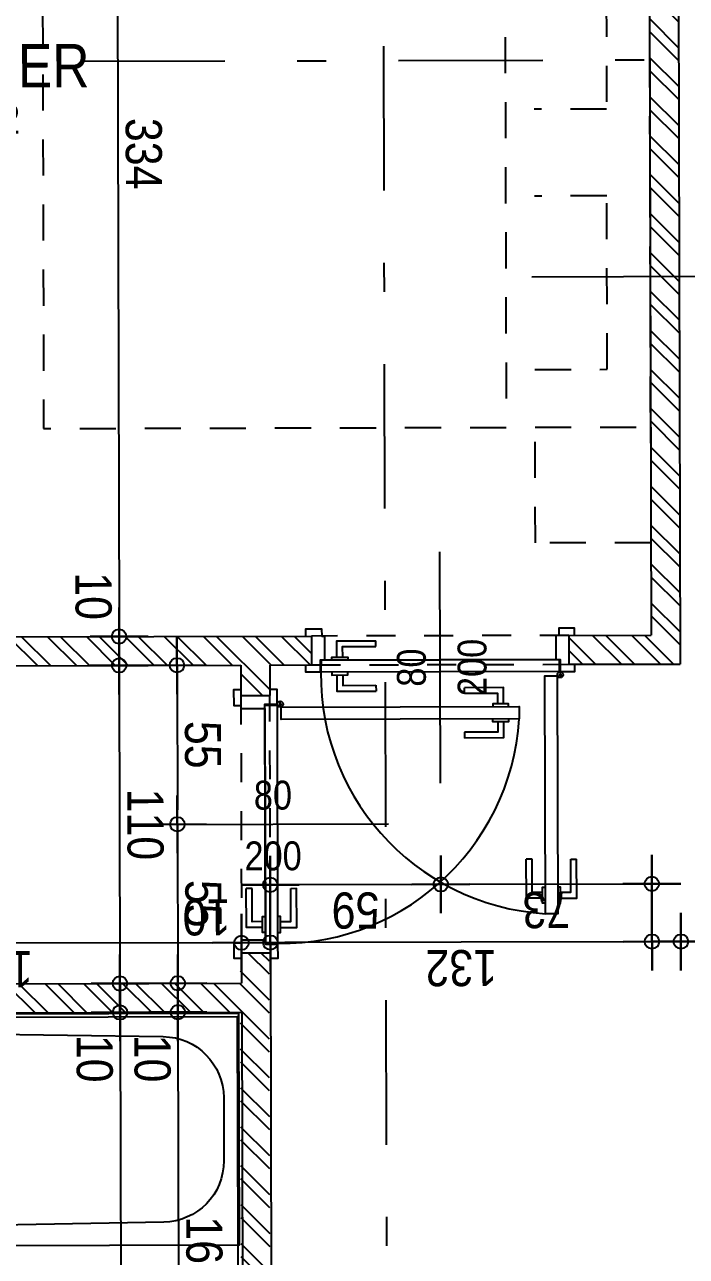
# Model space of a CAD drawing. Header units: millimetres. Extents: x 2639 to 2717, y 1476 to 1588.
# Drawn here: x 2668.047 to 2670.336, y 1542.95 to 1547.21 of the extents above; entities that cross this region are included whole.
import ezdxf
from ezdxf.enums import TextEntityAlignment as Align

# ---------------------------------------------------------------- set-up
doc = ezdxf.new("R2010")
doc.units = ezdxf.units.MM
doc.linetypes.add('HIDDEN2', pattern=[0.1875, 0.125, -0.0625])
doc.linetypes.add('STRICHPUNKT', pattern=[1, 0.5, -0.25, 0, -0.25])
doc.layers.add('00_HLP---------M0', color=6, linetype='Continuous', plot=False)
doc.layers.add('07_MOB-G00-LEG-M0', color=6, linetype='HIDDEN2', plot=False)
for name, color, linetype in [('01-SYM-G00-LEG-Aufbauten', 8, 'Continuous'), ('01-TXT---------M0', 1, 'Continuous'), ('01-TXT---------PP', 1, 'Continuous'), ('01-TXT-G00-LEG-M0', 1, 'Continuous'), ('02-AXO-G00-LEG-M0', 8, 'STRICHPUNKT'), ('02-DIM-G00-LEG-ACHSEN', 8, 'Continuous'), ('02-DIM-G00-LEG-M0', 8, 'Continuous'), ('02-FIL-G00-LEG-ORANGE', 40, 'Continuous'), ('02-FLI-G00-LEG-M0', 141, 'Continuous'), ('02-HID---------M0', 8, 'HIDDEN2'), ('02-ZWA---------M0', 2, 'Continuous'), ('02-ZWA-G00-LEG-M0', 2, 'Continuous'), ('05-STO--------M0', 1, 'Continuous'), ('05-SYM---------M0', 8, 'Continuous'), ('05-SYM--------M0', 8, 'Continuous'), ('05-SYM-G00-LEG-M0', 8, 'Continuous'), ('05-TXT--------M0', 8, 'Continuous'), ('05-TXT-G00-LEG-M0', 8, 'Continuous'), ('07-SAN-G00-LEG-M0', 8, 'Continuous')]:
    doc.layers.add(name, color=color, linetype=linetype)
doc.styles.add('ARIAL', font='arial.ttf', dxfattribs={"width": 0.85})
doc.dimstyles.new('pp chromy&schneider', dxfattribs={"dimscale": 0.005, "dimtxt": 25, "dimasz": 10, "dimexe": 0, "dimexo": 0, "dimgap": 5, "dimtad": 1, "dimdec": 1, "dimlfac": 100, "dimrnd": 0.1, "dimzin": 9, "dimdsep": 46, "dimtxsty": 'ARIAL', "dimblk": 'c&s kote', "dimcen": 0, "dimse1": 1, "dimse2": 1, "dimclrd": 8, "dimclrt": 8, "dimadec": 0, "dimazin": 0, "dimtfac": 0.75, "dimtdec": 1, "dimtix": 1, "dimtmove": 2, "dimatfit": 0, "dimldrblk": 'NONE', "dimfxl": 1, "dimtolj": 1, "dimlwd": -1, "dimarcsym": 0})
pattern_1 = [(135.1423, (2675.278225, 1543.35074), (-0.0671844, -0.067519), []), (135.1423, (2675.27811, 1543.39564), (-0.0671844, -0.067519), [])]

# ---------------------------------------------------------------- blocks, each defined once
blk = doc.blocks.new('05-TXT')
at = {"layer": '05-TXT--------M0'}
blk.add_line((-0.4, 0), (0.4, 0), dxfattribs=at)
at = {"layer": '05-TXT--------M0', "color": 8, "style": 'ARIAL', "width": 0.85}
blk.add_attdef('BREITE', text='', height=0.1, dxfattribs=at).set_placement((0, 0.05), align=Align.CENTER)
blk.add_attdef('HÖHE', text='', height=0.1, rotation=360, dxfattribs=at).set_placement((0, -0.06), align=Align.TOP_CENTER)
blk = doc.blocks.new('01-SQM')
at = {"layer": '01-TXT---------M0', "color": 1, "style": 'ARIAL', "width": 0.85}
blk.add_attdef('ROOM', (0, 0), '', height=0.15, dxfattribs=at)
blk.add_attdef('AREA', text='', height=0.1, dxfattribs=at).set_placement((0, -0.06), align=Align.TOP_LEFT)
at = {"layer": '01-TXT---------PP', "color": 1, "style": 'ARIAL', "width": 0.85}
blk.add_attdef('NR', text='', height=0.15, dxfattribs=at).set_placement((-0.1173, 0), align=Align.RIGHT)
blk.add_attdef('FLOOR', text='', height=0.1, dxfattribs=at).set_placement((0, -0.26), align=Align.TOP_LEFT)
blk = doc.blocks.new('TÜR-80_10er-WAND')
at = {"layer": '00_HLP---------M0'}
for points in [[(-0.3575, 0.027), (-0.3575, 0.083), (-0.2225, 0.083)], [(-0.3375, 0.027), (-0.3375, 0.063), (-0.2225, 0.063)], [(-0.2225, 0.063), (-0.2225, 0.083)], [(0.4, 0.017), (-0.4, 0.017)], [(-0.375, 0.017), (-0.375, 0.027), (-0.32, 0.027), (-0.32, 0.017)], [(-0.375, -0.025), (-0.375, -0.035), (-0.32, -0.035), (-0.32, -0.025)], [(-0.3575, -0.035), (-0.3575, -0.091), (-0.2225, -0.091)], [(-0.3375, -0.035), (-0.3375, -0.071), (-0.2225, -0.071)], [(-0.2225, -0.071), (-0.2225, -0.091)]]:
    blk.add_lwpolyline(points, dxfattribs=at)
blk.add_lwpolyline([(0.4115, -0.025), (-0.4115, -0.025), (-0.4115, -0.025), (-0.4115, 0.017), (0.4115, 0.017)], close=True, dxfattribs=at)
at = {"layer": '02-HID---------M0', "ltscale": 0.5}
for points in [[(0.445, 0.1), (-0.445, 0.1)], [(-0.445, 0), (0.445, 0)]]:
    blk.add_lwpolyline(points, dxfattribs=at)
at = {"layer": '02-ZWA---------M0'}
for points in [[(-0.445, 0.1), (-0.445, 0)], [(0.445, 0.1), (0.445, 0)]]:
    blk.add_lwpolyline(points, dxfattribs=at)
at = {"layer": '05-STO--------M0'}
for points in [[(-0.465, 0.1), (-0.465, 0.125), (-0.41, 0.125), (-0.41, 0.1), (-0.4, 0.1), (-0.4, 0.017), (-0.415, 0.017), (-0.415, -0.025), (-0.465, -0.025), (-0.465, 0)], [(0.465, 0.1), (0.465, 0.125), (0.41, 0.125), (0.41, 0.1), (0.4, 0.1), (0.4, 0.017), (0.415, 0.017), (0.415, -0.025), (0.465, -0.025), (0.465, 0)]]:
    blk.add_lwpolyline(points, dxfattribs=at)
at = {"layer": '05-SYM---------M0'}
for points in [[(0.352, -0.8085), (0.296, -0.8085), (0.296, -0.6735)], [(0.316, -0.6735), (0.296, -0.6735)], [(0.352, -0.7885), (0.316, -0.7885), (0.316, -0.6735)], [(0.414, -0.8085), (0.47, -0.8085), (0.47, -0.6735)], [(0.414, -0.7885), (0.45, -0.7885), (0.45, -0.6735)], [(0.45, -0.6735), (0.47, -0.6735)], [(0.362, -0.826), (0.352, -0.826), (0.352, -0.771), (0.362, -0.771)], [(0.404, -0.826), (0.414, -0.826), (0.414, -0.771), (0.404, -0.771)]]:
    blk.add_lwpolyline(points, dxfattribs=at)
at = {"layer": '05-SYM--------M0'}
blk.add_lwpolyline([(0.404, -0.0395), (0.404, -0.8625), (0.404, -0.8625), (0.362, -0.8625), (0.362, -0.0395)], close=True, dxfattribs=at)
for points in [[(0.41, -0.036), (0.42, -0.036)], [(0.415, -0.031), (0.415, -0.041)]]:
    blk.add_lwpolyline(points, dxfattribs=at)
blk.add_circle((0.415, -0.036), 0.01, dxfattribs=at)
blk.add_arc((0.415, -0.036), 0.8282, 176.3309, 266.3309, dxfattribs=at)
blk = doc.blocks.new('BodenWandaufbau')
blk.add_line((0.5972, -0.3907), (0.5972, -1.8107))
blk.add_lwpolyline([(0.5972, -0.3907), (0.8472, -0.3907), (0.8472, -0.1907), (0.3472, -0.1907), (0.3472, -0.3907)], close=True)
at = {"layer": '01-TXT---------M0', "color": 0, "style": 'ARIAL', "width": 0.85}
blk.add_attdef('NR', text='', height=0.1, rotation=0, dxfattribs=at).set_placement((0.5972, -0.2907), align=Align.MIDDLE)
blk = doc.blocks.new('07-Badewanne')
blk.add_lwpolyline([(0, -0.8), (-1.8, -0.8), (-1.8, 0), (0, 0)], close=True)
at = {"linetype": 'HIDDEN2', "ltscale": 0.5}
for points in [[(-0.89, 0), (-0.89, -0.1), (-0.91, -0.1), (-0.91, 0)], [(-0.8, -0.1), (-0.8, -0.1), (-0.8, -0.3), (-1, -0.3), (-1, -0.1)]]:
    blk.add_lwpolyline(points, close=True, dxfattribs=at)
blk.add_lwpolyline([(-0.1059, -0.6366), (-0.1059, -0.1634, 0.418658), (-0.2134, -0.0575), (-1.5385, -0.0792, 0.409076), (-1.7471, -0.2909), (-1.7471, -0.5091, 0.409783), (-1.5385, -0.7208), (-0.2134, -0.7425, 0.419369), (-0.1059, -0.6366)], format="xyb", close=True)
blk.add_circle((-0.903, -0.4045), 0.025)
blk = doc.blocks.new('BETT')
for points in [[(0, 0.95), (-0.4, 0.95), (-0.4, 1.35), (0, 1.35)], [(0, -1.35), (-0.4, -1.35), (-0.4, -0.95), (0, -0.95)]]:
    blk.add_lwpolyline(points, close=True)
at = {"flags": 128}
blk.add_lwpolyline([(-2.1, 0.95), (-2.1, -0.95), (0, -0.95), (0, 0.95)], close=True, dxfattribs=at)
for points in [[(-0.5, 0.85), (-0.5, -0.85)], [(-0.4, 0.75), (-0.15, 0.75), (-0.15, 0.15), (-0.4, 0.15)], [(-0.4, -0.75), (-0.15, -0.75), (-0.15, -0.15), (-0.4, -0.15)]]:
    blk.add_lwpolyline(points)
blk = doc.blocks.new('c&s kote')
at = {"color": 8}
for p, q in [((0, -2), (0, 2)), ((0, 2), (0, -2)), ((-2, 0), (2, 0)), ((2, 0), (-2, 0))]:
    blk.add_line(p, q, dxfattribs=at)
blk.add_circle((0, 0), 0.5, dxfattribs=at)
blk = doc.blocks.new('*D2798')
at = {"layer": '02-DIM-G00-LEG-ACHSEN', "color": 8, "transparency": 16777216}
blk.add_arc((2687.6969, 1548.5816), 0.8424, 3.5436, 86.2542, dxfattribs=at)
at = {"layer": 'Defpoints', "color": 0, "transparency": 16777216}
for p in [(2687.7228, 1552.8817), (2688.4266, 1549.0025), (2690.2653, 1548.588), (2664.9474, 1548.5251), (2687.6194, 1535.6814)]:
    blk.add_point(p, dxfattribs=at)
at = {"layer": '02-DIM-G00-LEG-ACHSEN', "color": 8, "transparency": 16777216, "xscale": 0.05, "yscale": 0.05, "zscale": 0.05}
for p, rotation in [((2687.702, 1549.424), 177.9548334427098), ((2688.5393, 1548.5837), 271.8429358785403)]:
    blk.add_blockref('c&s kote', p, dxfattribs=dict(at, rotation=rotation))
at = {"layer": '02-DIM-G00-LEG-ACHSEN', "color": 8, "transparency": 16777216, "insert": (2688.3566, 1549.2389), "char_height": 0.125, "attachment_point": 5, "rotation": 314.8989, "style": 'ARIAL'}
blk.add_mtext('\\A1;89.51°', dxfattribs=at)
blk = doc.blocks.new('_None')
blk = doc.blocks.new('*D2799')
at = {"layer": '02-DIM-G00-LEG-ACHSEN', "color": 8, "transparency": 16777216}
blk.add_arc((2683.8097, 1547.1219), 0.501, 5.8632, 84.4214, dxfattribs=at)
at = {"layer": 'Defpoints', "color": 0, "transparency": 16777216}
for p in [(2683.7954, 1552.8719), (2684.2429, 1547.3735), (2690.2689, 1547.138), (2664.94, 1547.0751), (2683.8381, 1535.672)]:
    blk.add_point(p, dxfattribs=at)
at = {"layer": '02-DIM-G00-LEG-ACHSEN', "color": 8, "transparency": 16777216, "xscale": 0.05, "yscale": 0.05, "zscale": 0.05}
for p, rotation in [((2683.8084, 1547.6229), 177.2818413731845), ((2684.3106, 1547.1232), 273.0027660316479)]:
    blk.add_blockref('c&s kote', p, dxfattribs=dict(at, rotation=rotation))
at = {"layer": '02-DIM-G00-LEG-ACHSEN', "color": 8, "transparency": 16777216, "insert": (2684.2257, 1547.54), "char_height": 0.125, "attachment_point": 5, "rotation": 315.1423, "style": 'ARIAL'}
blk.add_mtext('\\A1;90.00°', dxfattribs=at)
blk = doc.blocks.new('*D1642')
at = {"layer": '02-DIM-G00-LEG-M0', "color": 8, "transparency": 16777216}
blk.add_line((2673.0973, 1544.0453), (2670.3673, 1544.0385), dxfattribs=at)
at = {"layer": 'Defpoints', "color": 0, "transparency": 16777216}
for p in [(2670.3063, 1548.4384), (2673.1463, 1544.4386), (2670.3173, 1544.0384)]:
    blk.add_point(p, dxfattribs=at)
at = {"layer": '02-DIM-G00-LEG-M0', "color": 8, "transparency": 16777216, "xscale": 0.05, "yscale": 0.05, "zscale": 0.05}
for p, rotation in [((2673.1473, 1544.0454), 0.1423037025548619), ((2670.3173, 1544.0384), 180.1423037025548)]:
    blk.add_blockref('c&s kote', p, dxfattribs=dict(at, rotation=rotation))
at = {"layer": '02-DIM-G00-LEG-M0', "color": 8, "transparency": 16777216, "insert": (2671.7325, 1543.9531), "char_height": 0.125, "attachment_point": 5, "rotation": 180.1423, "style": 'ARIAL'}
blk.add_mtext('\\A1;283', dxfattribs=at)
blk = doc.blocks.new('*D1643')
at = {"layer": '02-DIM-G00-LEG-M0', "color": 8, "transparency": 16777216}
for p, q in [((2670.1673, 1544.038), (2670.1173, 1544.0379)), ((2670.3173, 1544.0384), (2670.2173, 1544.0382)), ((2670.3673, 1544.0385), (2670.4173, 1544.0387))]:
    blk.add_line(p, q, dxfattribs=at)
at = {"layer": 'Defpoints', "color": 0, "transparency": 16777216}
for p in [(2670.2063, 1548.4382), (2670.3063, 1548.4384), (2670.2173, 1544.0382)]:
    blk.add_point(p, dxfattribs=at)
at = {"layer": '02-DIM-G00-LEG-M0', "color": 8, "transparency": 16777216, "xscale": 0.05, "yscale": 0.05, "zscale": 0.05}
for p, rotation in [((2670.2173, 1544.0382), 0.1423037025548619), ((2670.3173, 1544.0384), 180.1423037025548)]:
    blk.add_blockref('c&s kote', p, dxfattribs=dict(at, rotation=rotation))
at = {"layer": '02-DIM-G00-LEG-M0', "color": 8, "transparency": 16777216, "insert": (2670.4763, 1544.1276), "char_height": 0.125, "attachment_point": 5, "rotation": 180.1423, "style": 'ARIAL'}
blk.add_mtext('\\A1;10', dxfattribs=at)
blk = doc.blocks.new('*D1644')
at = {"layer": '02-DIM-G00-LEG-M0', "color": 8, "transparency": 16777216}
blk.add_line((2670.1673, 1544.038), (2668.9473, 1544.035), dxfattribs=at)
at = {"layer": 'Defpoints', "color": 0, "transparency": 16777216}
for p in [(2670.2063, 1548.4382), (2668.8949, 1544.9949), (2668.8973, 1544.0349)]:
    blk.add_point(p, dxfattribs=at)
at = {"layer": '02-DIM-G00-LEG-M0', "color": 8, "transparency": 16777216, "xscale": 0.05, "yscale": 0.05, "zscale": 0.05}
for p, rotation in [((2668.8973, 1544.0349), 180.1423037025548), ((2670.2173, 1544.0382), 0.1423037025548619)]:
    blk.add_blockref('c&s kote', p, dxfattribs=dict(at, rotation=rotation))
at = {"layer": '02-DIM-G00-LEG-M0', "color": 8, "transparency": 16777216, "insert": (2669.5575, 1543.9477), "char_height": 0.125, "attachment_point": 5, "rotation": 180.1423, "style": 'ARIAL'}
blk.add_mtext('\\A1;132', dxfattribs=at)
blk = doc.blocks.new('*D1645')
at = {"layer": '02-DIM-G00-LEG-M0', "color": 8, "transparency": 16777216}
for p, q in [((2668.7473, 1544.0345), (2668.6973, 1544.0344)), ((2668.8973, 1544.0349), (2668.7973, 1544.0346)), ((2668.9473, 1544.035), (2668.9973, 1544.0351))]:
    blk.add_line(p, q, dxfattribs=at)
at = {"layer": 'Defpoints', "color": 0, "transparency": 16777216}
for p in [(2668.7949, 1544.9946), (2668.8949, 1544.9949), (2668.7973, 1544.0346)]:
    blk.add_point(p, dxfattribs=at)
at = {"layer": '02-DIM-G00-LEG-M0', "color": 8, "transparency": 16777216, "xscale": 0.05, "yscale": 0.05, "zscale": 0.05}
for p, rotation in [((2668.7973, 1544.0346), 0.1423037025548619), ((2668.8973, 1544.0349), 180.1423037025548)]:
    blk.add_blockref('c&s kote', p, dxfattribs=dict(at, rotation=rotation))
at = {"layer": '02-DIM-G00-LEG-M0', "color": 8, "transparency": 16777216, "insert": (2668.6763, 1544.1232), "char_height": 0.125, "attachment_point": 5, "rotation": 180.1423, "style": 'ARIAL'}
blk.add_mtext('\\A1;10', dxfattribs=at)
blk = doc.blocks.new('*D1646')
at = {"layer": '02-DIM-G00-LEG-M0', "color": 8, "transparency": 16777216}
blk.add_line((2668.7473, 1544.0345), (2667.0323, 1544.0303), dxfattribs=at)
at = {"layer": 'Defpoints', "color": 0, "transparency": 16777216}
for p in [(2668.7949, 1544.9946), (2666.9817, 1544.2601), (2666.9823, 1544.0301)]:
    blk.add_point(p, dxfattribs=at)
at = {"layer": '02-DIM-G00-LEG-M0', "color": 8, "transparency": 16777216, "xscale": 0.05, "yscale": 0.05, "zscale": 0.05}
for p, rotation in [((2666.9823, 1544.0301), 180.1423037025548), ((2668.7973, 1544.0346), 0.1423037025548619)]:
    blk.add_blockref('c&s kote', p, dxfattribs=dict(at, rotation=rotation))
at = {"layer": '02-DIM-G00-LEG-M0', "color": 8, "transparency": 16777216, "insert": (2667.89, 1543.9436), "char_height": 0.125, "attachment_point": 5, "rotation": 180.1423, "style": 'ARIAL'}
blk.add_mtext('\\A1;181.5', dxfattribs=at)
blk = doc.blocks.new('*D1649')
at = {"layer": '02-DIM-G00-LEG-M0', "color": 8, "transparency": 16777216}
blk.add_line((2669.5368, 1544.2365), (2670.1668, 1544.238), dxfattribs=at)
at = {"layer": 'Defpoints', "color": 0, "transparency": 16777216}
for p in [(2669.4839, 1545.3864), (2670.2146, 1545.0982), (2670.2168, 1544.2382)]:
    blk.add_point(p, dxfattribs=at)
at = {"layer": '02-DIM-G00-LEG-M0', "color": 8, "transparency": 16777216, "xscale": 0.05, "yscale": 0.05, "zscale": 0.05}
for p, rotation in [((2669.4868, 1544.2364), 180.1423037025548), ((2670.2168, 1544.2382), 0.1423037025548746)]:
    blk.add_blockref('c&s kote', p, dxfattribs=dict(at, rotation=rotation))
at = {"layer": '02-DIM-G00-LEG-M0', "color": 8, "transparency": 16777216, "insert": (2669.852, 1544.1484), "char_height": 0.125, "attachment_point": 5, "rotation": 180.1423, "style": 'ARIAL'}
blk.add_mtext('\\A1;73', dxfattribs=at)
blk = doc.blocks.new('*D1650')
at = {"layer": '02-DIM-G00-LEG-M0', "color": 8, "transparency": 16777216}
blk.add_line((2668.5742, 1544.9441), (2668.5754, 1544.4941), dxfattribs=at)
at = {"layer": 'Defpoints', "color": 0, "transparency": 16777216}
for p in [(2668.7949, 1544.9946), (2668.5755, 1544.4441), (2668.7963, 1544.4446)]:
    blk.add_point(p, dxfattribs=at)
at = {"layer": '02-DIM-G00-LEG-M0', "color": 8, "transparency": 16777216, "xscale": 0.05, "yscale": 0.05, "zscale": 0.05}
for p, rotation in [((2668.5741, 1544.9941), 90.14230370255488), ((2668.5755, 1544.4441), 270.1423037025549)]:
    blk.add_blockref('c&s kote', p, dxfattribs=dict(at, rotation=rotation))
at = {"layer": '02-DIM-G00-LEG-M0', "color": 8, "transparency": 16777216, "insert": (2668.6634, 1544.7193), "char_height": 0.125, "attachment_point": 5, "rotation": 270.1423, "style": 'ARIAL'}
blk.add_mtext('\\A1;55', dxfattribs=at)
blk = doc.blocks.new('*D1765')
at = {"layer": '02-DIM-G00-LEG-M0', "color": 8, "transparency": 16777216}
blk.add_line((2668.5756, 1544.3941), (2668.5767, 1543.9441), dxfattribs=at)
at = {"layer": 'Defpoints', "color": 0, "transparency": 16777216}
for p in [(2668.7963, 1544.4446), (2668.5769, 1543.8941), (2668.7976, 1543.8946)]:
    blk.add_point(p, dxfattribs=at)
at = {"layer": '02-DIM-G00-LEG-M0', "color": 8, "transparency": 16777216, "xscale": 0.05, "yscale": 0.05, "zscale": 0.05}
for p, rotation in [((2668.5755, 1544.4441), 90.14230370255486), ((2668.5769, 1543.8941), 270.1423037025549)]:
    blk.add_blockref('c&s kote', p, dxfattribs=dict(at, rotation=rotation))
at = {"layer": '02-DIM-G00-LEG-M0', "color": 8, "transparency": 16777216, "insert": (2668.6647, 1544.1693), "char_height": 0.125, "attachment_point": 5, "rotation": 270.1423, "style": 'ARIAL'}
blk.add_mtext('\\A1;55', dxfattribs=at)
blk = doc.blocks.new('*D1766')
at = {"layer": '02-DIM-G00-LEG-M0', "color": 8, "transparency": 16777216}
for p, q in [((2668.5767, 1543.9441), (2668.5766, 1543.9941)), ((2668.5769, 1543.8941), (2668.5771, 1543.7941)), ((2668.5772, 1543.7441), (2668.5774, 1543.6941))]:
    blk.add_line(p, q, dxfattribs=at)
at = {"layer": 'Defpoints', "color": 0, "transparency": 16777216}
for p in [(2668.7976, 1543.8946), (2668.5771, 1543.7941), (2668.7979, 1543.7946)]:
    blk.add_point(p, dxfattribs=at)
at = {"layer": '02-DIM-G00-LEG-M0', "color": 8, "transparency": 16777216, "xscale": 0.05, "yscale": 0.05, "zscale": 0.05}
for p, rotation in [((2668.5769, 1543.8941), 270.1423037025549), ((2668.5771, 1543.7941), 90.14230370255486)]:
    blk.add_blockref('c&s kote', p, dxfattribs=dict(at, rotation=rotation))
at = {"layer": '02-DIM-G00-LEG-M0', "color": 8, "transparency": 16777216, "insert": (2668.4887, 1543.6339), "char_height": 0.125, "attachment_point": 5, "rotation": 270.1423, "style": 'ARIAL'}
blk.add_mtext('\\A1;10', dxfattribs=at)
blk = doc.blocks.new('*D1767')
at = {"layer": '02-DIM-G00-LEG-M0', "color": 8, "transparency": 16777216}
blk.add_line((2668.5772, 1543.7441), (2668.5811, 1542.1841), dxfattribs=at)
at = {"layer": 'Defpoints', "color": 0, "transparency": 16777216}
for p in [(2668.7979, 1543.7946), (2668.512, 1542.1339), (2668.5812, 1542.1341)]:
    blk.add_point(p, dxfattribs=at)
at = {"layer": '02-DIM-G00-LEG-M0', "color": 8, "transparency": 16777216, "xscale": 0.05, "yscale": 0.05, "zscale": 0.05}
for p, rotation in [((2668.5771, 1543.7941), 90.14230370255486), ((2668.5812, 1542.1341), 270.1423037025549)]:
    blk.add_blockref('c&s kote', p, dxfattribs=dict(at, rotation=rotation))
at = {"layer": '02-DIM-G00-LEG-M0', "color": 8, "transparency": 16777216, "insert": (2668.668, 1542.9643), "char_height": 0.125, "attachment_point": 5, "rotation": 270.1423, "style": 'ARIAL'}
blk.add_mtext('\\A1;166', dxfattribs=at)
blk = doc.blocks.new('*D1769')
at = {"layer": '02-DIM-G00-LEG-M0', "color": 8, "transparency": 16777216}
blk.add_line((2668.3657, 1548.3836), (2668.3738, 1545.1436), dxfattribs=at)
at = {"layer": 'Defpoints', "color": 0, "transparency": 16777216}
for p in [(2670.2063, 1548.4382), (2668.3739, 1545.0936), (2670.2146, 1545.0982)]:
    blk.add_point(p, dxfattribs=at)
at = {"layer": '02-DIM-G00-LEG-M0', "color": 8, "transparency": 16777216, "xscale": 0.05, "yscale": 0.05, "zscale": 0.05}
for p, rotation in [((2668.3656, 1548.4336), 90.14230370255488), ((2668.3739, 1545.0936), 270.1423037025549)]:
    blk.add_blockref('c&s kote', p, dxfattribs=dict(at, rotation=rotation))
at = {"layer": '02-DIM-G00-LEG-M0', "color": 8, "transparency": 16777216, "insert": (2668.4586, 1546.7638), "char_height": 0.125, "attachment_point": 5, "rotation": 270.1423, "style": 'ARIAL'}
blk.add_mtext('\\A1;334', dxfattribs=at)
blk = doc.blocks.new('*D1770')
at = {"layer": '02-DIM-G00-LEG-M0', "color": 8, "transparency": 16777216}
for p, q in [((2668.3738, 1545.1436), (2668.3736, 1545.1936)), ((2668.3739, 1545.0936), (2668.3741, 1544.9936)), ((2668.3742, 1544.9436), (2668.3744, 1544.8936))]:
    blk.add_line(p, q, dxfattribs=at)
at = {"layer": 'Defpoints', "color": 0, "transparency": 16777216}
for p in [(2670.2146, 1545.0982), (2668.3741, 1544.9936), (2668.7949, 1544.9946)]:
    blk.add_point(p, dxfattribs=at)
at = {"layer": '02-DIM-G00-LEG-M0', "color": 8, "transparency": 16777216, "xscale": 0.05, "yscale": 0.05, "zscale": 0.05}
for p, rotation in [((2668.3739, 1545.0936), 270.1423037025549), ((2668.3741, 1544.9936), 90.14230370255486)]:
    blk.add_blockref('c&s kote', p, dxfattribs=dict(at, rotation=rotation))
at = {"layer": '02-DIM-G00-LEG-M0', "color": 8, "transparency": 16777216, "insert": (2668.2847, 1545.2334), "char_height": 0.125, "attachment_point": 5, "rotation": 270.1423, "style": 'ARIAL'}
blk.add_mtext('\\A1;10', dxfattribs=at)
blk = doc.blocks.new('*D1771')
at = {"layer": '02-DIM-G00-LEG-M0', "color": 8, "transparency": 16777216}
blk.add_line((2668.3742, 1544.9436), (2668.3767, 1543.9436), dxfattribs=at)
at = {"layer": 'Defpoints', "color": 0, "transparency": 16777216}
for p in [(2668.7949, 1544.9946), (2668.3769, 1543.8936), (2668.7976, 1543.8946)]:
    blk.add_point(p, dxfattribs=at)
at = {"layer": '02-DIM-G00-LEG-M0', "color": 8, "transparency": 16777216, "xscale": 0.05, "yscale": 0.05, "zscale": 0.05}
for p, rotation in [((2668.3741, 1544.9936), 90.14230370255486), ((2668.3769, 1543.8936), 270.1423037025549)]:
    blk.add_blockref('c&s kote', p, dxfattribs=dict(at, rotation=rotation))
at = {"layer": '02-DIM-G00-LEG-M0', "color": 8, "transparency": 16777216, "insert": (2668.4643, 1544.4438), "char_height": 0.125, "attachment_point": 5, "rotation": 270.1423, "style": 'ARIAL'}
blk.add_mtext('\\A1;110', dxfattribs=at)
blk = doc.blocks.new('*D1772')
at = {"layer": '02-DIM-G00-LEG-M0', "color": 8, "transparency": 16777216}
for p, q in [((2668.3767, 1543.9436), (2668.3766, 1543.9936)), ((2668.3769, 1543.8936), (2668.3771, 1543.7936)), ((2668.3772, 1543.7436), (2668.3774, 1543.6936))]:
    blk.add_line(p, q, dxfattribs=at)
at = {"layer": 'Defpoints', "color": 0, "transparency": 16777216}
for p in [(2668.7976, 1543.8946), (2668.3771, 1543.7936), (2668.7979, 1543.7946)]:
    blk.add_point(p, dxfattribs=at)
at = {"layer": '02-DIM-G00-LEG-M0', "color": 8, "transparency": 16777216, "xscale": 0.05, "yscale": 0.05, "zscale": 0.05}
for p, rotation in [((2668.3769, 1543.8936), 270.1423037025549), ((2668.3771, 1543.7936), 90.14230370255486)]:
    blk.add_blockref('c&s kote', p, dxfattribs=dict(at, rotation=rotation))
at = {"layer": '02-DIM-G00-LEG-M0', "color": 8, "transparency": 16777216, "insert": (2668.2887, 1543.6334), "char_height": 0.125, "attachment_point": 5, "rotation": 270.1423, "style": 'ARIAL'}
blk.add_mtext('\\A1;10', dxfattribs=at)
blk = doc.blocks.new('*D1773')
at = {"layer": '02-DIM-G00-LEG-M0', "color": 8, "transparency": 16777216}
blk.add_line((2668.3772, 1543.7436), (2668.3827, 1541.5336), dxfattribs=at)
at = {"layer": 'Defpoints', "color": 0, "transparency": 16777216}
for p in [(2668.7979, 1543.7946), (2668.3828, 1541.4836), (2668.8036, 1541.4847)]:
    blk.add_point(p, dxfattribs=at)
at = {"layer": '02-DIM-G00-LEG-M0', "color": 8, "transparency": 16777216, "xscale": 0.05, "yscale": 0.05, "zscale": 0.05}
for p, rotation in [((2668.3771, 1543.7936), 90.14230370255486), ((2668.3828, 1541.4836), 270.1423037025549)]:
    blk.add_blockref('c&s kote', p, dxfattribs=dict(at, rotation=rotation))
at = {"layer": '02-DIM-G00-LEG-M0', "color": 8, "transparency": 16777216, "insert": (2668.4688, 1542.6388), "char_height": 0.125, "attachment_point": 5, "rotation": 270.1423, "style": 'ARIAL'}
blk.add_mtext('\\A1;231', dxfattribs=at)
blk = doc.blocks.new('*D2208')
at = {"layer": '02-DIM-G00-LEG-M0', "color": 8, "transparency": 16777216}
blk.add_line((2669.4368, 1544.2362), (2668.9468, 1544.235), dxfattribs=at)
at = {"layer": 'Defpoints', "color": 0, "transparency": 16777216}
for p in [(2669.4839, 1545.3864), (2668.8949, 1544.9949), (2668.8968, 1544.2349)]:
    blk.add_point(p, dxfattribs=at)
at = {"layer": '02-DIM-G00-LEG-M0', "color": 8, "transparency": 16777216, "xscale": 0.05, "yscale": 0.05, "zscale": 0.05}
for p, rotation in [((2668.8968, 1544.2349), 180.1423037025548), ((2669.4868, 1544.2364), 0.1423037025548619)]:
    blk.add_blockref('c&s kote', p, dxfattribs=dict(at, rotation=rotation))
at = {"layer": '02-DIM-G00-LEG-M0', "color": 8, "transparency": 16777216, "insert": (2669.192, 1544.1468), "char_height": 0.125, "attachment_point": 5, "rotation": 180.1423, "style": 'ARIAL'}
blk.add_mtext('\\A1;59', dxfattribs=at)

msp = doc.modelspace()

# ---------------------------------------------------------------- hatches: boundary and pattern name
at = {"layer": '02-FIL-G00-LEG-ORANGE'}
h = msp.add_hatch(dxfattribs=at)
h.set_pattern_fill('ANSI32', color=256, scale=0.01, angle=197.0465, style=0)
h.set_pattern_definition(pattern_1)
h.paths.add_polyline_path([(2670.3063, 1548.4384), (2670.2063, 1548.4382), (2670.2146, 1545.0982), (2669.9296, 1545.0975), (2669.9299, 1544.9975), (2670.3149, 1544.9984)])
h = msp.add_hatch(dxfattribs=at)
h.set_pattern_fill('ANSI32', color=256, scale=0.01, angle=197.0465, style=0)
h.set_pattern_definition(pattern_1)
h.paths.add_polyline_path([(2666.4797, 1545.0889), (2666.4792, 1544.9889), (2668.7949, 1544.9946), (2668.7951, 1544.8896), (2668.8951, 1544.8899), (2668.8949, 1544.9949), (2669.0399, 1544.9952), (2669.0396, 1545.0952)])
h = msp.add_hatch(dxfattribs=at)
h.set_pattern_fill('ANSI32', color=256, scale=0.01, angle=197.0465, style=0)
h.set_pattern_definition(pattern_1)
h.paths.add_polyline_path([(2668.8924, 1543.9999), (2668.7924, 1543.9996), (2668.7926, 1543.8946), (2666.9826, 1543.8901), (2666.9829, 1543.7901), (2668.7929, 1543.7946), (2668.7959, 1542.5796), (2668.8959, 1542.5799)])

# ---------------------------------------------------------------- linework, layer by layer
at = {"layer": '02-AXO-G00-LEG-M0'}
for points in [[(2669.3181, 1535.6359), (2669.2754, 1552.8359)], [(2664.94, 1547.0751), (2690.2689, 1547.138), (2690.2689, 1547.138)]]:
    msp.add_lwpolyline(points, dxfattribs=at)
at = {"layer": '02-FLI-G00-LEG-M0'}
msp.add_lwpolyline([(2668.7881, 1541.6696), (2668.7886, 1541.4996), (2666.5463, 1541.494), (2666.5534, 1542.8741), (2667.0001, 1542.8752), (2666.9979, 1543.7752), (2668.7829, 1543.7796), (2668.7858, 1542.5996)], dxfattribs=at)
at = {"layer": '02-ZWA-G00-LEG-M0'}
for p, q in [((2670.2063, 1548.4382), (2670.2146, 1545.0982)), ((2670.3063, 1548.4384), (2670.3149, 1544.9984)), ((2666.4797, 1545.0889), (2669.0396, 1545.0952)), ((2669.9296, 1545.0975), (2670.2146, 1545.0982)), ((2669.9299, 1544.9975), (2670.3149, 1544.9984)), ((2666.4792, 1544.9889), (2668.7949, 1544.9946)), ((2668.7949, 1544.9946), (2668.7951, 1544.8896)), ((2668.8949, 1544.9949), (2669.0399, 1544.9952)), ((2668.8949, 1544.9949), (2668.8951, 1544.8899)), ((2668.7974, 1543.9996), (2668.7976, 1543.8946)), ((2668.8974, 1543.9999), (2668.9009, 1542.5799)), ((2666.9826, 1543.8901), (2668.7976, 1543.8946)), ((2666.9829, 1543.7901), (2668.7979, 1543.7946)), ((2668.7979, 1543.7946), (2668.8009, 1542.5796))]:
    msp.add_line(p, q, dxfattribs=at)

# ---------------------------------------------------------------- block references
at = {"layer": '01-SYM-G00-LEG-Aufbauten'}
ref = msp.add_blockref('BodenWandaufbau', (2671.6107, 1546.9388), dxfattribs=dict(at, rotation=270.1423037169685))
ref.add_attrib('NR', 'IW07', dxfattribs={"layer": '01-TXT---------M0', "color": 0, "height": 0.1, "rotation": 270.1423, "style": 'ARIAL', "text_generation_flag": 6, "width": 0.85}).set_placement((2671.3215, 1546.3409), align=Align.MIDDLE)
at = {"layer": '01-TXT-G00-LEG-M0', "rotation": 0.1423037191587936}
msp.add_blockref('01-SQM', (2667.5692, 1546.9916), dxfattribs=at).add_auto_attribs({'ROOM': 'ZIMMER', 'AREA': '12.20m2', 'FLOOR': 'Parkett'})
at = {"layer": '05-SYM-G00-LEG-M0'}
for p, rotation in [((2669.4849, 1544.9964), 0.1423027955149267), ((2668.8963, 1544.4449), 90.14230279188534)]:
    msp.add_blockref('TÜR-80_10er-WAND', p, dxfattribs=dict(at, rotation=rotation))
at = {"layer": '05-TXT-G00-LEG-M0'}
for p, rotation in [((2669.4849, 1544.9864), 90.1423037108779), ((2668.9063, 1544.4449), 0.1423037066509216)]:
    msp.add_blockref('05-TXT', p, dxfattribs=dict(at, rotation=rotation)).add_auto_attribs({'BREITE': '80', 'HÖHE': '200'})
at = {"layer": '07-SAN-G00-LEG-M0', "xscale": -1, "rotation": 0.1423036861929638}
msp.add_blockref('07-Badewanne', (2666.9879, 1543.7851), dxfattribs=at)
at = {"layer": '07_MOB-G00-LEG-M0', "rotation": 0.1423036898583044}
msp.add_blockref('BETT', (2670.2105, 1546.7682), dxfattribs=at)

# ---------------------------------------------------------------- dimensions: what is measured, and where the dimension line sits
at = {"layer": '02-DIM-G00-LEG-ACHSEN'}
for base, line1, line2, picture, middle in [((2688.4266, 1549.0025), ((2664.9474, 1548.5251), (2690.2653, 1548.588)), ((2687.6194, 1535.6814), (2687.7228, 1552.8817)), '*D2798', (2688.3566, 1549.2389)), ((2684.2429, 1547.3735), ((2664.94, 1547.0751), (2690.2689, 1547.138)), ((2683.8381, 1535.672), (2683.7954, 1552.8719)), '*D2799', (2684.2257, 1547.54))]:
    dim = msp.add_angular_dim_2l(base=base, line1=line1, line2=line2, dimstyle='pp chromy&schneider', override={"dimzin": 8, "dimadec": 2}, dxfattribs=at)
    dim.commit()
    dim.dimension.update_dxf_attribs({"geometry": picture, "text_midpoint": middle})
at = {"layer": '02-DIM-G00-LEG-M0'}
for base, p1, p2, angle, picture, middle in [((2668.3739, 1545.0936), (2670.2063, 1548.4382), (2670.2146, 1545.0982), 90.1423, '*D1769', (2668.4586, 1546.7638)), ((2668.8973, 1544.0349), (2670.2063, 1548.4382), (2668.8949, 1544.9949), 0.1423, '*D1644', (2669.5575, 1543.9477)), ((2670.3173, 1544.0384), (2673.1463, 1544.4386), (2670.3063, 1548.4384), 0.1423, '*D1642', (2671.7325, 1543.9531)), ((2668.8968, 1544.2349), (2669.4839, 1545.3864), (2668.8949, 1544.9949), 0.1423, '*D2208', (2669.192, 1544.1468)), ((2670.2168, 1544.2382), (2669.4839, 1545.3864), (2670.2146, 1545.0982), 0.1423, '*D1649', (2669.852, 1544.1484)), ((2668.3769, 1543.8936), (2668.7949, 1544.9946), (2668.7976, 1543.8946), 90.1423, '*D1771', (2668.4643, 1544.4438)), ((2668.5755, 1544.4441), (2668.7949, 1544.9946), (2668.7963, 1544.4446), 90.1423, '*D1650', (2668.6634, 1544.7193)), ((2666.9823, 1544.0301), (2668.7949, 1544.9946), (2666.9817, 1544.2601), 0.1423, '*D1646', (2667.89, 1543.9436)), ((2668.5769, 1543.8941), (2668.7963, 1544.4446), (2668.7976, 1543.8946), 90.1423, '*D1765', (2668.6647, 1544.1693)), ((2668.3828, 1541.4836), (2668.7979, 1543.7946), (2668.8036, 1541.4847), 90.1423, '*D1773', (2668.4688, 1542.6388)), ((2668.5812, 1542.1341), (2668.7979, 1543.7946), (2668.512, 1542.1339), 90.1423, '*D1767', (2668.668, 1542.9643))]:
    dim = msp.add_linear_dim(base=base, p1=p1, p2=p2, angle=angle, dimstyle='pp chromy&schneider', override={"dimzin": 8}, dxfattribs=at)
    dim.commit()
    dim.dimension.update_dxf_attribs({"geometry": picture, "text_midpoint": middle})
for base, p1, p2, angle, picture, middle in [((2670.2173, 1544.0382), (2670.3063, 1548.4384), (2670.2063, 1548.4382), 0.1423, '*D1643', (2670.4763, 1544.1276)), ((2668.3741, 1544.9936), (2670.2146, 1545.0982), (2668.7949, 1544.9946), 90.1423, '*D1770', (2668.2847, 1545.2334)), ((2668.7973, 1544.0346), (2668.8949, 1544.9949), (2668.7949, 1544.9946), 0.1423, '*D1645', (2668.6763, 1544.1232)), ((2668.3771, 1543.7936), (2668.7976, 1543.8946), (2668.7979, 1543.7946), 90.1423, '*D1772', (2668.2887, 1543.6334)), ((2668.5771, 1543.7941), (2668.7976, 1543.8946), (2668.7979, 1543.7946), 90.1423, '*D1766', (2668.4887, 1543.6339))]:
    dim = msp.add_linear_dim(base=base, p1=p1, p2=p2, angle=angle, dimstyle='pp chromy&schneider', override={"dimzin": 8}, dxfattribs=at)
    dim.commit()
    dim.dimension.update_dxf_attribs({"geometry": picture, "text_midpoint": middle, "dimtype": 160})

doc.saveas('drawing.dxf')
